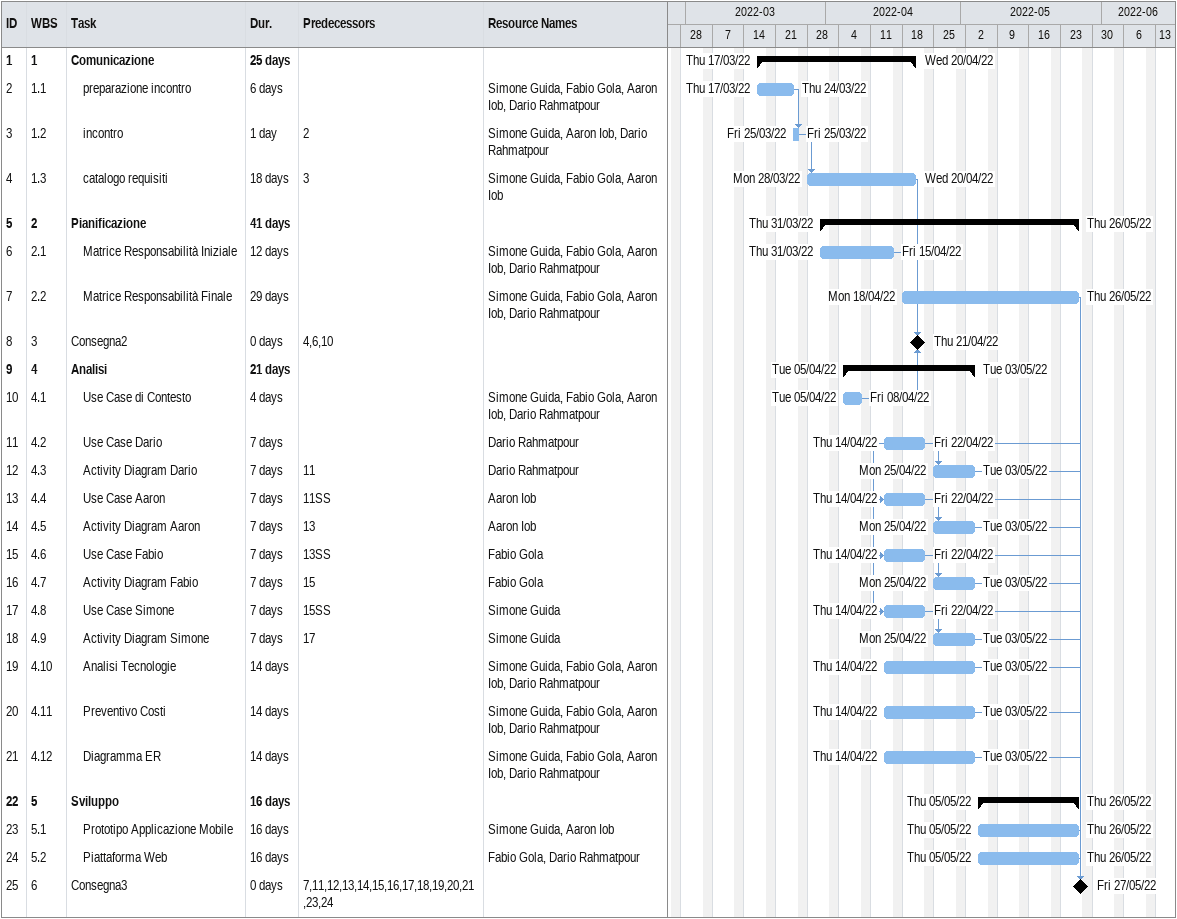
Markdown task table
| ID | WBS | Task | Duration | Start | Finish | Predecessors | Resources |
|---|---|---|---|---|---|---|---|
| 1 | 1 | **Comunicazione** | 25d | 2022-03-17 | 2022-04-20 |  |  |
| 2 | 1.1 | preparazione incontro | 6d | 2022-03-17 | 2022-03-24 |  | Simone Guida, Fabio Gola, Aaron Iob, Dario Rahmatpour |
| 3 | 1.2 | incontro | 1d | 2022-03-25 | 2022-03-25 | 2 | Simone Guida, Aaron Iob, Dario Rahmatpour |
| 4 | 1.3 | catalogo requisiti | 18d | 2022-03-28 | 2022-04-20 | 3 | Simone Guida, Fabio Gola, Aaron Iob |
| 5 | 2 | **Pianificazione** | 41d | 2022-03-31 | 2022-05-26 |  |  |
| 6 | 2.1 | Matrice Responsabilità Iniziale | 12d | 2022-03-31 | 2022-04-15 |  | Simone Guida, Fabio Gola, Aaron Iob, Dario Rahmatpour |
| 7 | 2.2 | Matrice Responsabilità Finale | 29d | 2022-04-18 | 2022-05-26 |  | Simone Guida, Fabio Gola, Aaron Iob, Dario Rahmatpour |
| 8 | 3 | Consegna2 | 0d | 2022-04-21 | 2022-04-21 | 4, 6, 10 |  |
| 9 | 4 | **Analisi** | 21d | 2022-04-05 | 2022-05-03 |  |  |
| 10 | 4.1 | Use Case di Contesto | 4d | 2022-04-05 | 2022-04-08 |  | Simone Guida, Fabio Gola, Aaron Iob, Dario Rahmatpour |
| 11 | 4.2 | Use Case Dario | 7d | 2022-04-14 | 2022-04-22 |  | Dario Rahmatpour |
| 12 | 4.3 | Activity Diagram Dario | 7d | 2022-04-25 | 2022-05-03 | 11 | Dario Rahmatpour |
| 13 | 4.4 | Use Case Aaron | 7d | 2022-04-14 | 2022-04-22 | 11SS | Aaron Iob |
| 14 | 4.5 | Activity Diagram Aaron | 7d | 2022-04-25 | 2022-05-03 | 13 | Aaron Iob |
| 15 | 4.6 | Use Case Fabio | 7d | 2022-04-14 | 2022-04-22 | 13SS | Fabio Gola |
| 16 | 4.7 | Activity Diagram Fabio | 7d | 2022-04-25 | 2022-05-03 | 15 | Fabio Gola |
| 17 | 4.8 | Use Case Simone | 7d | 2022-04-14 | 2022-04-22 | 15SS | Simone Guida |
| 18 | 4.9 | Activity Diagram Simone | 7d | 2022-04-25 | 2022-05-03 | 17 | Simone Guida |
| 19 | 4.10 | Analisi Tecnologie | 14d | 2022-04-14 | 2022-05-03 |  | Simone Guida, Fabio Gola, Aaron Iob, Dario Rahmatpour |
| 20 | 4.11 | Preventivo Costi | 14d | 2022-04-14 | 2022-05-03 |  | Simone Guida, Fabio Gola, Aaron Iob, Dario Rahmatpour |
| 21 | 4.12 | Diagramma ER | 14d | 2022-04-14 | 2022-05-03 |  | Simone Guida, Fabio Gola, Aaron Iob, Dario Rahmatpour |
| 22 | 5 | **Sviluppo** | 16d | 2022-05-05 | 2022-05-26 |  |  |
| 23 | 5.1 | Prototipo Applicazione Mobile | 16d | 2022-05-05 | 2022-05-26 |  | Simone Guida, Aaron Iob |
| 24 | 5.2 | Piattaforma Web | 16d | 2022-05-05 | 2022-05-26 |  | Fabio Gola, Dario Rahmatpour |
| 25 | 6 | Consegna3 | 0d | 2022-05-27 | 2022-05-27 | 7, 11, 12, 13, 14, 15, 16, 17, 18, 19, 20, 21, 23, 24 |  |
